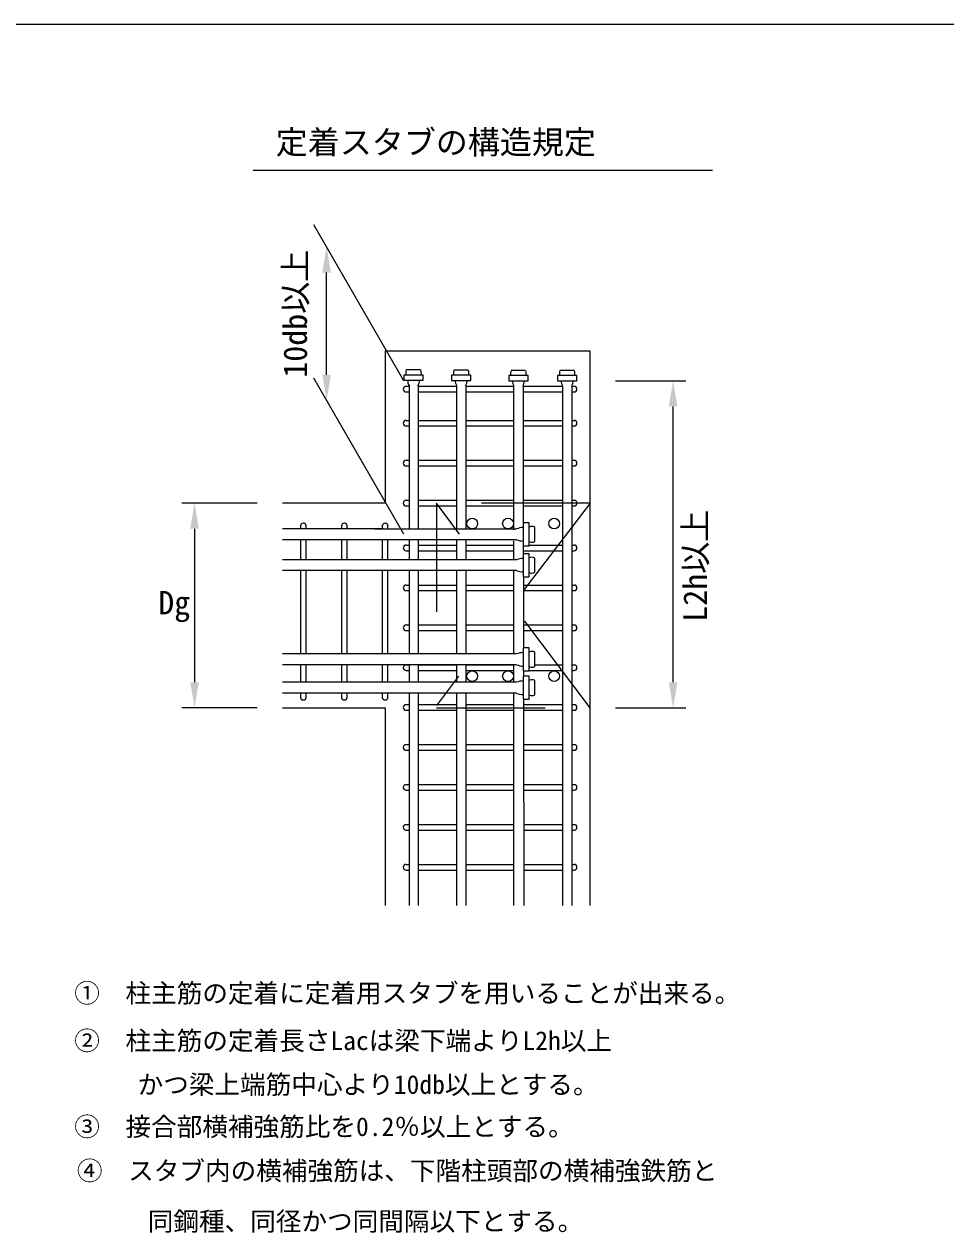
# Model space of a CAD drawing. Units: millimetres on the paper. Extents: x -243 to 177, y -147 to 150.
# Drawn here: x -35.6 to 15.3, y 8.9 to 75.6 of the extents above; entities that cross this region are included whole.
import ezdxf
from ezdxf.enums import TextEntityAlignment as Align

# ---------------------------------------------------------------- set-up
doc = ezdxf.new("R2010")
doc.units = ezdxf.units.MM
doc.linetypes.add('DASHED_SPACED', pattern=[12, 6, -6])
doc.linetypes.add('LONG_DASHED1', pattern=[7, 6, -1])
doc.layers.add('0-0_0', color=7, linetype='Continuous', lineweight=18)
doc.styles.add('ＭＳ ゴシック', font='')
doc.styles.get('ＭＳ ゴシック').set_extended_font_data('MS Gothic')

msp = doc.modelspace()

# ---------------------------------------------------------------- linework, layer by layer
at = {"layer": '0-0_0', "color": 5}
for p, q in [((-228.468, 75.64), (163.269, 75.64)), ((-176.28, 75.64), (50.751, 75.64)), ((-15.633, 57.592), (-15.633, 49.191)), ((-15.633, 57.592), (-4.319, 57.592)), ((-4.319, 26.961), (-4.319, 57.592)), ((-14.473, 55.641), (-14.312, 55.641)), ((-13.808, 55.641), (-11.682, 55.641)), ((-11.178, 55.641), (-8.522, 55.641)), ((-8.015, 55.641), (-5.831, 55.641)), ((-5.332, 55.641), (-5.196, 55.641)), ((-14.473, 55.33), (-14.312, 55.33)), ((-13.808, 55.33), (-11.682, 55.33)), ((-11.178, 55.33), (-8.522, 55.33)), ((-8.015, 55.33), (-5.831, 55.33)), ((-5.332, 55.33), (-5.196, 55.33)), ((-14.473, 53.759), (-14.312, 53.759)), ((-14.473, 53.448), (-14.312, 53.448)), ((-13.808, 53.759), (-11.682, 53.759)), ((-13.808, 53.448), (-11.682, 53.448)), ((-11.178, 53.759), (-8.522, 53.759)), ((-11.178, 53.448), (-8.522, 53.448)), ((-8.015, 53.759), (-5.831, 53.759)), ((-8.015, 53.448), (-5.831, 53.448)), ((-5.332, 53.759), (-5.196, 53.759)), ((-5.332, 53.448), (-5.196, 53.448)), ((-14.473, 51.553), (-14.312, 51.553)), ((-13.808, 51.553), (-11.682, 51.553)), ((-11.178, 51.553), (-8.522, 51.553)), ((-8.015, 51.553), (-5.831, 51.553)), ((-5.332, 51.553), (-5.196, 51.553)), ((-14.473, 51.242), (-14.312, 51.242)), ((-13.808, 51.242), (-11.682, 51.242)), ((-11.178, 51.242), (-8.522, 51.242)), ((-8.015, 51.242), (-5.831, 51.242)), ((-5.332, 51.242), (-5.196, 51.242)), ((-15.633, 49.191), (-21.29, 49.191)), ((-14.473, 49.347), (-14.312, 49.347)), ((-14.473, 49.036), (-14.312, 49.036)), ((-13.808, 49.347), (-11.682, 49.347)), ((-13.808, 49.036), (-11.682, 49.036)), ((-11.178, 49.347), (-8.522, 49.347)), ((-11.178, 49.036), (-8.522, 49.036)), ((-8.015, 49.347), (-5.831, 49.347)), ((-8.015, 49.036), (-5.831, 49.036)), ((-5.332, 49.347), (-5.196, 49.347)), ((-5.332, 49.036), (-5.196, 49.036)), ((-20.148, 48.074), (-20.158, 48.074)), ((-20.138, 48.074), (-20.148, 48.074)), ((-17.885, 48.074), (-17.896, 48.074)), ((-17.875, 48.074), (-17.885, 48.074)), ((-15.633, 48.074), (-15.643, 48.074)), ((-15.623, 48.074), (-15.633, 48.074)), ((-20.304, 47.928), (-20.304, 47.763)), ((-19.993, 47.763), (-19.993, 47.928)), ((-18.041, 47.928), (-18.041, 47.763)), ((-17.73, 47.763), (-17.73, 47.928)), ((-15.788, 47.928), (-15.788, 47.763)), ((-15.477, 47.763), (-15.477, 47.928)), ((-20.304, 47.169), (-20.304, 46.057)), ((-19.993, 46.057), (-19.993, 47.169)), ((-18.041, 47.169), (-18.041, 46.057)), ((-17.73, 46.057), (-17.73, 47.169)), ((-15.788, 47.169), (-15.788, 46.057)), ((-15.477, 46.057), (-15.477, 47.169)), ((-14.473, 46.872), (-14.312, 46.872)), ((-13.808, 46.872), (-11.682, 46.872)), ((-11.178, 46.872), (-8.522, 46.872)), ((-7.671, 46.872), (-5.831, 46.872)), ((-5.332, 46.872), (-5.196, 46.872)), ((-14.473, 46.561), (-14.312, 46.561)), ((-13.808, 46.561), (-11.682, 46.561)), ((-11.178, 46.561), (-8.522, 46.561)), ((-8.001, 46.561), (-5.831, 46.561)), ((-5.332, 46.561), (-5.196, 46.561)), ((-20.304, 45.463), (-20.304, 40.857)), ((-19.993, 40.857), (-19.993, 45.463)), ((-18.041, 45.463), (-18.041, 40.857)), ((-17.73, 40.857), (-17.73, 45.463)), ((-15.788, 45.463), (-15.788, 40.857)), ((-15.477, 40.857), (-15.477, 45.463)), ((-14.473, 44.666), (-14.312, 44.666)), ((-14.473, 44.355), (-14.312, 44.355)), ((-13.808, 44.666), (-11.682, 44.666)), ((-13.808, 44.355), (-11.682, 44.355)), ((-11.178, 44.666), (-8.522, 44.666)), ((-11.178, 44.355), (-8.522, 44.355)), ((-8.015, 44.666), (-5.831, 44.666)), ((-8.015, 44.355), (-5.831, 44.355)), ((-5.332, 44.666), (-5.196, 44.666)), ((-5.332, 44.355), (-5.196, 44.355)), ((-14.473, 42.46), (-14.312, 42.46)), ((-14.473, 42.149), (-14.312, 42.149)), ((-13.808, 42.46), (-11.682, 42.46)), ((-13.808, 42.149), (-11.682, 42.149)), ((-11.178, 42.46), (-8.522, 42.46)), ((-11.178, 42.149), (-8.522, 42.149)), ((-8.015, 42.46), (-5.831, 42.46)), ((-8.015, 42.149), (-5.831, 42.149)), ((-5.332, 42.46), (-5.196, 42.46)), ((-5.332, 42.149), (-5.196, 42.149)), ((-20.304, 40.264), (-20.304, 39.292)), ((-19.993, 39.292), (-19.993, 40.264)), ((-18.041, 40.264), (-18.041, 39.292)), ((-17.73, 39.292), (-17.73, 40.264)), ((-15.788, 40.264), (-15.788, 39.292)), ((-15.477, 39.292), (-15.477, 40.264)), ((-14.473, 40.254), (-14.312, 40.254)), ((-14.312, 40.264), (-14.312, 39.292)), ((-13.814, 40.264), (-13.814, 39.292)), ((-13.808, 40.254), (-11.682, 40.254)), ((-11.682, 40.264), (-11.682, 39.292)), ((-11.183, 40.264), (-11.183, 39.292)), ((-11.178, 40.254), (-8.522, 40.254)), ((-8.522, 39.292), (-8.522, 40.264)), ((-7.357, 40.254), (-5.831, 40.254)), ((-5.332, 40.254), (-5.196, 40.254)), ((-14.473, 39.942), (-14.312, 39.942)), ((-13.808, 39.942), (-11.682, 39.942)), ((-11.178, 39.942), (-8.522, 39.942)), ((-8.015, 39.942), (-8.01, 39.942)), ((-7.992, 39.924), (-7.991, 39.631)), ((-7.671, 39.942), (-5.831, 39.942)), ((-5.332, 39.942), (-5.196, 39.942)), ((-20.304, 38.698), (-20.304, 38.461)), ((-20.158, 38.316), (-20.148, 38.316)), ((-20.148, 38.316), (-20.138, 38.316)), ((-19.993, 38.461), (-19.993, 38.698)), ((-18.041, 38.698), (-18.041, 38.461)), ((-17.896, 38.316), (-17.885, 38.316)), ((-17.885, 38.316), (-17.875, 38.316)), ((-17.73, 38.461), (-17.73, 38.698)), ((-15.788, 38.698), (-15.788, 38.461)), ((-15.643, 38.316), (-15.633, 38.316)), ((-15.633, 38.316), (-15.623, 38.316)), ((-15.477, 38.461), (-15.477, 38.698)), ((-14.473, 38.059), (-14.312, 38.059)), ((-13.808, 38.059), (-11.682, 38.059)), ((-11.178, 38.059), (-8.522, 38.059)), ((-8.015, 38.059), (-5.831, 38.059)), ((-5.332, 38.059), (-5.196, 38.059)), ((-21.29, 37.877), (-15.633, 37.877)), ((-15.633, 37.877), (-15.633, 26.961)), ((-14.473, 37.748), (-14.312, 37.748)), ((-13.808, 37.748), (-11.682, 37.748)), ((-11.178, 37.748), (-8.522, 37.748)), ((-8.015, 37.748), (-5.831, 37.748)), ((-5.332, 37.748), (-5.196, 37.748)), ((-14.473, 35.853), (-14.312, 35.853)), ((-14.473, 35.542), (-14.312, 35.542)), ((-13.808, 35.853), (-11.682, 35.853)), ((-13.808, 35.542), (-11.682, 35.542)), ((-11.178, 35.853), (-8.522, 35.853)), ((-11.178, 35.542), (-8.522, 35.542)), ((-8.015, 35.853), (-5.831, 35.853)), ((-8.015, 35.542), (-5.831, 35.542)), ((-5.332, 35.853), (-5.196, 35.853)), ((-5.332, 35.542), (-5.196, 35.542)), ((-14.473, 33.647), (-14.312, 33.647)), ((-13.808, 33.647), (-11.682, 33.647)), ((-11.178, 33.647), (-8.522, 33.647)), ((-7.982, 33.647), (-5.831, 33.647)), ((-5.332, 33.647), (-5.196, 33.647)), ((-14.473, 33.335), (-14.312, 33.335)), ((-14.312, 33.341), (-14.318, 33.341)), ((-13.814, 33.302), (-13.814, 30.824)), ((-13.808, 33.335), (-11.682, 33.335)), ((-11.178, 33.335), (-8.522, 33.335)), ((-7.982, 33.335), (-5.831, 33.335)), ((-5.332, 33.335), (-5.196, 33.335)), ((-14.473, 31.44), (-14.312, 31.44)), ((-13.814, 31.44), (-11.682, 31.44)), ((-11.183, 31.44), (-8.522, 31.44)), ((-7.979, 31.44), (-5.831, 31.44)), ((-5.332, 31.44), (-5.196, 31.44)), ((-14.473, 31.129), (-14.312, 31.129)), ((-13.814, 31.129), (-11.682, 31.129)), ((-11.183, 31.129), (-8.522, 31.129)), ((-7.979, 31.129), (-5.831, 31.129)), ((-5.332, 31.129), (-5.196, 31.129)), ((-14.473, 29.234), (-14.312, 29.234)), ((-14.473, 28.923), (-14.312, 28.923)), ((-13.814, 29.234), (-11.682, 29.234)), ((-13.814, 28.923), (-11.682, 28.923)), ((-11.183, 29.234), (-8.522, 29.234)), ((-11.183, 28.923), (-8.522, 28.923)), ((-7.976, 29.234), (-5.831, 29.234)), ((-7.975, 28.923), (-5.831, 28.923)), ((-5.332, 29.234), (-5.196, 29.234)), ((-5.332, 28.923), (-5.196, 28.923))]:
    msp.add_line(p, q, dxfattribs=at)
at = {"layer": '0-0_0', "color": 3}
msp.add_line((-22.912, 67.577), (2.448, 67.577), dxfattribs=at)
at = {"layer": '0-0_0'}
for p, q in [((-14.598, 55.946), (-19.572, 64.562)), ((-18.865, 56.271), (-18.865, 61.923)), ((-14.598, 47.466), (-19.572, 56.081)), ((-2.905, 55.944), (0.976, 55.944)), ((0.269, 39.292), (0.269, 54.53)), ((-22.704, 49.191), (-26.862, 49.191)), ((-26.155, 47.777), (-26.155, 39.292)), ((-22.704, 37.877), (-26.862, 37.877)), ((-2.905, 37.877), (0.976, 37.877))]:
    msp.add_line(p, q, dxfattribs=at)
at = {"layer": '0-0_0', "color": 1}
for p, q in [((-13.528, 56.264), (-14.598, 56.264)), ((-14.598, 56.264), (-14.598, 55.979)), ((-13.682, 56.55), (-14.466, 56.55)), ((-13.528, 55.979), (-13.528, 56.264)), ((-10.898, 56.247), (-11.967, 56.247)), ((-11.967, 56.247), (-11.967, 55.962)), ((-11.052, 56.532), (-11.836, 56.532)), ((-10.898, 55.962), (-10.898, 56.247)), ((-8.807, 56.229), (-8.807, 55.944)), ((-7.738, 56.229), (-8.807, 56.229)), ((-7.891, 56.514), (-8.675, 56.514)), ((-7.738, 55.944), (-7.738, 56.229)), ((-5.047, 56.229), (-6.116, 56.229)), ((-6.116, 56.229), (-6.116, 55.944)), ((-5.2, 56.514), (-5.984, 56.514)), ((-5.047, 55.944), (-5.047, 56.229)), ((-14.598, 55.979), (-13.528, 55.979)), ((-14.312, 55.676), (-14.312, 47.763)), ((-13.814, 55.676), (-13.814, 47.763)), ((-11.967, 55.962), (-10.898, 55.962)), ((-11.682, 55.659), (-11.682, 47.763)), ((-11.183, 55.659), (-11.183, 47.763)), ((-8.807, 55.944), (-7.738, 55.944)), ((-8.522, 47.722), (-8.522, 55.641)), ((-8.015, 55.641), (-8.003, 47.563)), ((-6.116, 55.944), (-5.047, 55.944)), ((-5.831, 55.641), (-5.831, 26.961)), ((-5.332, 55.641), (-5.332, 26.961)), ((-5.332, 55.641), (-5.196, 55.641)), ((-8.01, 48.102), (-8.01, 46.83)), ((-7.671, 48.102), (-8.01, 48.102)), ((-7.671, 46.83), (-7.671, 48.102)), ((-15.734, 47.763), (-21.29, 47.763)), ((-16.213, 47.763), (-8.371, 47.763)), ((-7.357, 47.074), (-7.357, 47.858)), ((-16.037, 47.169), (-21.29, 47.169)), ((-8.37, 47.169), (-16.213, 47.169)), ((-14.312, 47.169), (-14.312, 46.057)), ((-13.814, 47.169), (-13.814, 46.057)), ((-11.682, 47.169), (-11.682, 46.057)), ((-11.183, 47.169), (-11.183, 46.057)), ((-8.522, 46.057), (-8.522, 47.115)), ((-8.01, 46.83), (-7.671, 46.83)), ((-8.002, 46.83), (-8.001, 46.397)), ((-7.671, 46.397), (-8.01, 46.397)), ((-8.01, 46.397), (-8.01, 45.124)), ((-7.671, 45.124), (-7.671, 46.397)), ((-7.357, 45.368), (-7.357, 46.152)), ((-8.371, 46.057), (-21.29, 46.057)), ((-8.371, 45.463), (-21.29, 45.463)), ((-14.312, 45.463), (-14.312, 40.857)), ((-13.814, 45.463), (-13.814, 40.857)), ((-11.682, 45.463), (-11.682, 40.857)), ((-11.183, 45.463), (-11.183, 40.857)), ((-8.522, 40.857), (-8.522, 45.463)), ((-8.01, 45.124), (-7.671, 45.124)), ((-7.999, 45.124), (-7.994, 41.197)), ((-8.371, 40.857), (-21.29, 40.857)), ((-7.671, 41.197), (-8.01, 41.197)), ((-8.01, 41.197), (-8.01, 39.924)), ((-7.671, 39.924), (-7.671, 41.197)), ((-7.357, 40.168), (-7.357, 40.952)), ((-8.371, 40.264), (-21.29, 40.264)), ((-8.01, 39.924), (-7.671, 39.924)), ((-7.671, 39.631), (-8.01, 39.631)), ((-8.01, 39.631), (-8.01, 38.359)), ((-7.671, 38.359), (-7.671, 39.631)), ((-7.357, 38.603), (-7.357, 39.387)), ((-8.371, 39.292), (-21.29, 39.292)), ((-8.371, 38.698), (-21.29, 38.698)), ((-14.312, 38.698), (-14.312, 26.961)), ((-13.814, 38.698), (-13.814, 26.961)), ((-11.682, 38.698), (-11.682, 26.961)), ((-11.183, 38.698), (-11.183, 26.961)), ((-8.522, 26.961), (-8.522, 38.698)), ((-8.01, 38.359), (-7.671, 38.359)), ((-7.989, 38.359), (-7.972, 26.961))]:
    msp.add_line(p, q, dxfattribs=at)
at = {"layer": '0-0_0', "color": 5, "linetype": 'DASHED_SPACED'}
for p, q in [((-4.319, 49.191), (-12.804, 49.191)), ((-4.319, 49.191), (-12.804, 38.019)), ((-12.804, 49.191), (-12.804, 37.877))]:
    msp.add_line(p, q, dxfattribs=at)
at = {"layer": '0-0_0', "color": 5, "linetype": 'LONG_DASHED1'}
msp.add_line((-4.319, 37.877), (-4.319, 49.191), dxfattribs=at)
at = {"layer": '0-0_0', "color": 5, "linetype": 'DASHED_SPACED'}
msp.add_lwpolyline([(-12.804, 37.877), (-4.319, 37.877), (-12.804, 49.191)], dxfattribs=at)
at = {"layer": '0-0_0', "color": 5}
for centre in [(-10.824, 48.06), (-8.845, 48.06), (-6.299, 48.06), (-10.824, 39.631), (-8.845, 39.631), (-6.299, 39.631)]:
    msp.add_circle(centre, 0.297, dxfattribs=at)
at = {"layer": '0-0_0', "color": 1}
for centre, radius, start, end in [((-13.848, 56.363), 0.646, 163.19823, 188.7872), ((-14.278, 56.363), 0.646, 351.2128, 16.80177), ((-11.218, 56.345), 0.646, 163.19823, 188.7872), ((-11.648, 56.345), 0.646, 351.2128, 16.80177), ((-8.057, 56.328), 0.646, 163.19823, 188.7872), ((-8.487, 56.328), 0.646, 351.2128, 16.80177), ((-5.366, 56.328), 0.646, 163.19823, 188.7872), ((-5.796, 56.328), 0.646, 351.2128, 16.80177), ((-13.611, 56.032), 0.787, 183.80152, 206.83146), ((-14.515, 56.032), 0.787, 333.16854, 356.19848), ((-10.98, 56.014), 0.787, 183.80152, 206.83146), ((-11.885, 56.014), 0.787, 333.16854, 356.19848), ((-7.82, 55.996), 0.787, 183.80152, 206.83146), ((-8.725, 55.996), 0.787, 333.16854, 356.19848), ((-5.129, 55.996), 0.787, 183.80152, 206.83146), ((-6.034, 55.996), 0.787, 333.16854, 356.19848), ((-7.999, 46.892), 0.947, 90.70738, 113.15156), ((-7.523, 47.593), 0.313, 58.08583, 118.29842), ((-7.999, 48.039), 0.947, 246.84844, 269.29262), ((-7.523, 47.339), 0.313, 241.70158, 301.91417), ((-7.999, 45.187), 0.947, 90.70738, 113.15156), ((-7.523, 45.887), 0.313, 58.08583, 118.29842), ((-7.999, 46.334), 0.947, 246.84844, 269.29262), ((-7.523, 45.634), 0.313, 241.70158, 301.91417), ((-7.999, 39.987), 0.947, 90.70738, 113.15156), ((-7.523, 40.687), 0.313, 58.08583, 118.29842), ((-7.999, 41.134), 0.947, 246.84844, 269.29262), ((-7.523, 40.434), 0.313, 241.70158, 301.91417), ((-7.523, 39.121), 0.313, 58.08583, 118.29842), ((-7.999, 38.421), 0.947, 90.70738, 113.15156), ((-7.999, 39.568), 0.947, 246.84844, 269.29262), ((-7.523, 38.868), 0.313, 241.70158, 301.91417)]:
    msp.add_arc(centre, radius, start, end, dxfattribs=at)
at = {"layer": '0-0_0', "color": 5}
for centre, radius, start, end in [((-14.473, 55.485), 0.156, 90, 180), ((-14.473, 55.485), 0.156, 180, 270), ((-5.196, 55.485), 0.156, 0, 90), ((-5.196, 55.485), 0.156, 270, 0), ((-14.473, 53.603), 0.156, 90, 180), ((-14.473, 53.603), 0.156, 180, 270), ((-5.196, 53.603), 0.156, 0, 90), ((-5.196, 53.603), 0.156, 270, 0), ((-14.473, 51.397), 0.156, 90, 180), ((-5.196, 51.397), 0.156, 0, 90), ((-14.473, 51.397), 0.156, 180, 270), ((-5.196, 51.397), 0.156, 270, 0), ((-14.473, 49.191), 0.156, 90, 180), ((-14.473, 49.191), 0.156, 180, 270), ((-5.196, 49.191), 0.156, 0, 90), ((-5.196, 49.191), 0.156, 270, 0), ((-20.158, 47.928), 0.145, 90, 180), ((-20.138, 47.928), 0.145, 0, 90), ((-17.896, 47.928), 0.145, 90, 180), ((-17.875, 47.928), 0.145, 0, 90), ((-15.643, 47.928), 0.145, 90, 180), ((-15.623, 47.928), 0.145, 0, 90), ((-14.473, 46.717), 0.156, 90, 180), ((-5.196, 46.717), 0.156, 0, 90), ((-14.473, 46.717), 0.156, 180, 270), ((-5.196, 46.717), 0.156, 270, 0), ((-14.473, 44.51), 0.156, 90, 180), ((-14.473, 44.51), 0.156, 180, 270), ((-5.196, 44.51), 0.156, 0, 90), ((-5.196, 44.51), 0.156, 270, 0), ((-14.473, 42.304), 0.156, 90, 180), ((-14.473, 42.304), 0.156, 180, 270), ((-5.196, 42.304), 0.156, 0, 90), ((-5.196, 42.304), 0.156, 270, 0), ((-14.473, 40.098), 0.156, 90, 180), ((-14.473, 40.098), 0.156, 180, 270), ((-5.196, 40.098), 0.156, 0, 90), ((-5.196, 40.098), 0.156, 270, 0), ((-20.158, 38.461), 0.145, 180, 270), ((-20.138, 38.461), 0.145, 270, 0), ((-17.896, 38.461), 0.145, 180, 270), ((-17.875, 38.461), 0.145, 270, 0), ((-15.643, 38.461), 0.145, 180, 270), ((-15.623, 38.461), 0.145, 270, 0), ((-14.473, 37.903), 0.156, 90, 180), ((-5.196, 37.903), 0.156, 0, 90), ((-14.473, 37.903), 0.156, 180, 270), ((-5.196, 37.903), 0.156, 270, 0), ((-14.473, 35.697), 0.156, 90, 180), ((-14.473, 35.697), 0.156, 180, 270), ((-5.196, 35.697), 0.156, 0, 90), ((-5.196, 35.697), 0.156, 270, 0), ((-14.473, 33.491), 0.156, 90, 180), ((-14.473, 33.491), 0.156, 180, 270), ((-5.196, 33.491), 0.156, 0, 90), ((-5.196, 33.491), 0.156, 270, 0), ((-14.473, 31.285), 0.156, 90, 180), ((-5.196, 31.285), 0.156, 0, 90), ((-14.473, 31.285), 0.156, 180, 270), ((-5.196, 31.285), 0.156, 270, 0), ((-14.473, 29.079), 0.156, 90, 180), ((-14.473, 29.079), 0.156, 180, 270), ((-5.196, 29.079), 0.156, 0, 90), ((-5.196, 29.079), 0.156, 270, 0)]:
    msp.add_arc(centre, radius, start, end, dxfattribs=at)
at = {"layer": '0-0_0'}
for points in [[(-19.1, 61.923), (-18.629, 61.923), (-18.865, 63.337)], [(-19.1, 56.271), (-18.629, 56.271), (-18.865, 54.857)], [(0.033, 54.53), (0.505, 54.53), (0.269, 55.944)], [(-26.391, 47.777), (-25.919, 47.777), (-26.155, 49.191)], [(-26.391, 39.292), (-25.919, 39.292), (-26.155, 37.877)], [(0.033, 39.292), (0.505, 39.292), (0.269, 37.877)]]:
    msp.add_solid(points, dxfattribs=at)

# ---------------------------------------------------------------- texts
at = {"layer": '0-0_0', "style": 'ＭＳ ゴシック'}
for s, height, p in [('定着スタブの構造規定', 1.296, (-21.673, 68.082)), ('Dg', 1.296, (-28.161, 42.65)), ('①\u3000柱主筋の定着に定着用スタブを用いることが出来る。', 1.037, (-32.798, 21.297)), ('②\u3000柱主筋の定着長さLacは梁下端よりL2h以上', 1.037, (-32.798, 18.671)), ('かつ梁上端筋中心より10db以上とする。', 1.037, (-29.298, 16.251)), ('③\u3000接合部横補強筋比を0.2％以上とする。', 1.037, (-32.798, 13.922)), ('④\u3000スタブ内の横補強筋は、下階柱頭部の横補強鉄筋と', 1.037, (-32.651, 11.488)), ('同鋼種、同径かつ同間隔以下とする。', 1.037, (-28.74, 8.695))]:
    msp.add_text(s, height=height, dxfattribs=at).set_placement(p, align=Align.BOTTOM_LEFT)
for s, p in [('10db以上', (-19.561, 56.117)), ('L2h以上', (2.523, 42.639))]:
    msp.add_text(s, height=1.296, rotation=90, dxfattribs=at).set_placement(p, align=Align.BOTTOM_LEFT)

doc.saveas('drawing.dxf')
